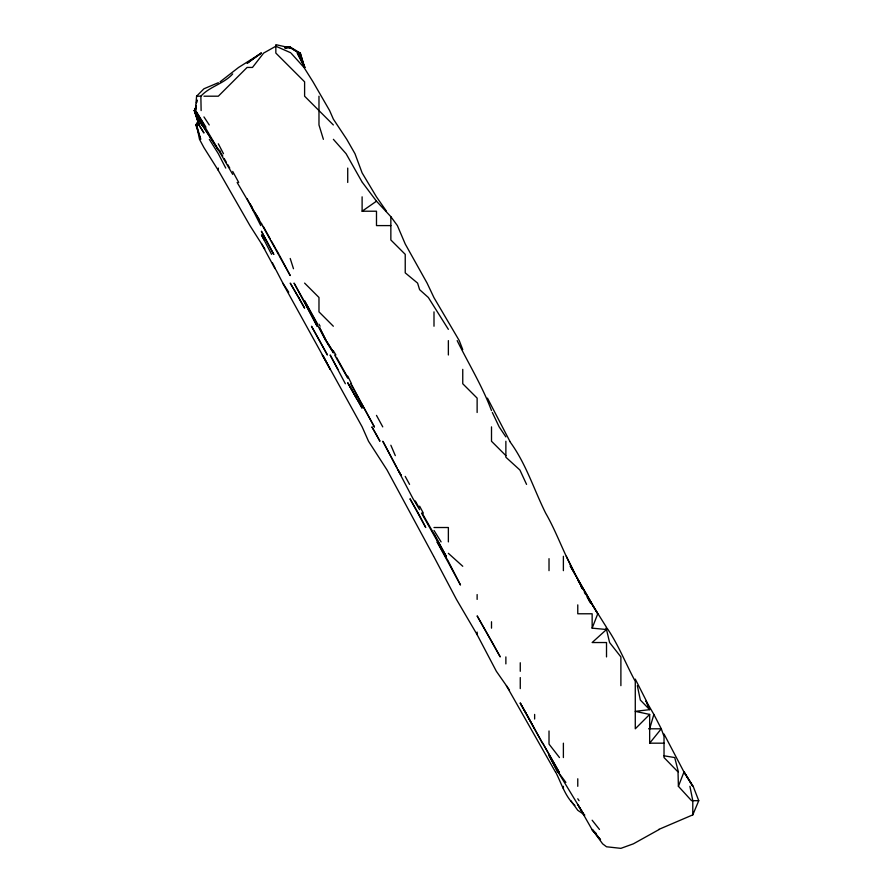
<?xml version="1.0" encoding="UTF-8"?>
<svg xmlns="http://www.w3.org/2000/svg" width="893" height="893" viewBox="0 0 893 893"><rect width="100%" height="100%" fill="white"/><g stroke="black" fill="none" stroke-linecap="round" stroke-linejoin="round"><path stroke-width="1.34" d="M218.327 82.703L203.961 88.764L196.594 96.198L195.366 110.576L232.705 174.358M195.958 106.658L195.366 110.576L203.961 124.953L195.187 110.576L196.047 105.352M196.549 102.74L196.951 100.116M196.471 102.74L196.906 100.116M197.063 124.953L198 121.035L197.666 124.953L198.436 121.035L198.726 124.953L195.813 124.953L200.691 139.33L196.583 124.953L199.496 139.33L203.961 147.635L218.327 170.44L249.94 225.594L264.841 248.98M196.025 107.964L195.12 110.576L195.947 107.964M646.219 701.217L653.877 714.422L649.658 728.8L648.999 728.8L661.289 728.8L664.024 736.502L664.024 757.554L678.021 771.932L678.401 786.309L691.573 800.686L698.75 800.686L693.158 786.309L683.938 771.932L664.024 734.013M195.991 106.658L194.54 110.576L195.846 108.176M620.892 685.668L620.892 656.913L609.595 642.536L606.514 629.52L592.148 628.159L597.763 613.781L570.203 565.861L592.148 604.461L577.771 579.992M678.401 786.309L684.005 771.932L692.789 786.309L684.005 771.932M658.744 829.441L692.789 814.874L698.75 800.686M195.757 108.176L194.428 110.576L198.849 124.953L203.961 132.979L199.128 124.953M195.813 124.953L197.844 121.56M195.634 111.77L201.751 124.953L194.428 110.576L199.262 124.953L194.25 110.576L195.868 108.41M201.126 110.576L200.869 96.198C209.464 86.576 223.819 83.83 232.705 73.929M664.024 743.177L649.658 743.177L661.289 728.8L653.877 714.422M635.28 679.115L645.918 700.045L649.658 709.645L635.28 711.353L649.658 714.422L635.28 728.8L635.28 681.381C625.714 663.722 618.503 644.846 607.061 628.159M220.102 81.821L238.587 67.444L261.47 53.067L247.093 63.325L260.968 53.067M362.111 196.84L362.111 211.217L376.489 201.193L390.855 216.686L397.385 225.594L405.232 244.001L427.088 283.103L433.998 297.693L459.259 340.613L462.753 349.665M659.246 829.441L633.405 843.818L620.892 848.35L606.514 846.776L602.619 843.818L592.148 829.441L600.509 839.71L591.97 829.441L577.771 804.515L584.201 815.063L558.036 771.932L565.894 782.424M284.99 47.842L290.214 47.072L300.271 53.067L304.602 67.444L297.291 53.067L304.602 67.031M290.214 47.072L284.99 47.775L290.214 47.072L290.214 47.943M304.602 67.198L299.401 53.067L304.602 67.444L298.63 53.067L300.271 53.067L304.513 67.444M196.594 96.198L200.869 96.198M203.961 96.198L218.327 96.198L247.093 67.444L252.473 67.444L263.647 53.067L275.837 46.224L290.214 52.542M194.25 110.576L195.69 110.576M362.111 211.217L376.489 211.217L376.489 225.594L390.855 225.594M433.998 527.517L448.364 527.517L448.364 541.895M509.602 441.254C525.91 463.177 533.679 489.029 545.656 513.14C556.306 531.625 563.226 551.952 573.473 570.649L580.606 585.027M284.99 47.061L290.214 47.418L298.999 53.067L304.602 67.042M284.99 47.374L290.214 47.898L275.837 44.65L275.837 53.067L304.602 81.821L304.602 96.198L333.346 124.953M664.024 755.802L674.717 757.554L678.401 771.932M290.214 47.619L298.999 53.067L304.602 67.444L298.63 53.067M584.815 815.063L577.771 810.297L570.828 800.686M462.753 566.274L448.364 553.325M574.88 805.397C565.113 796.679 561.451 783.25 555.602 771.932M505.873 455.631L491.507 441.254L491.507 426.876M304.602 283.103L318.98 297.481L318.98 311.858L333.346 326.235M290.984 53.067L303.977 67.444L313.008 81.821L329.617 110.576L333.346 119.104L346.763 139.33L354.979 153.708L362.111 172.885L376.444 196.84L386.457 211.217M333.39 139.33L346.093 153.708L362.111 182.072M509.49 690.088L496.363 671.29L477.13 634.677L456.457 599.404L433.998 556.875M592.148 820.22L599.46 829.441M362.413 182.462L376.489 201.193M549.016 744.092L559.476 757.554M577.771 798.766L579.077 800.686M505.873 436.9L499.165 426.876L492.333 412.499M203.961 116.927L209.241 124.953M288.74 292.212L282.835 283.103L275.837 269.653M261.47 223.842L237.136 182.462M606.514 627.344L589 599.404L597.763 613.781M209.342 139.33L218.327 153.708L225.75 168.085M254.862 212.4L259.26 219.466M433.998 530.442L441.097 541.895M333.346 352.902L325.733 340.613L304.602 300.807L317.484 323.835M205.937 127.163L196.371 111.714M333.346 350.793L335.902 354.99M419.621 509.68L413.057 498.763L382.829 441.254L396.927 467.698M433.362 532.864L422.166 513.14M509.847 441.254L487.444 398.122M526.133 713.295L520.262 703.182L542.497 743.177L520.262 703.014M221.375 153.708L222.77 156.108M224.165 158.507L226.253 162.102M229.747 168.085L227.648 164.491M448.364 329.35L428.339 297.481L419.621 289.678L417.589 283.103L405.232 272.867L405.232 254.349L390.855 239.971L390.855 216.686M334.641 354.99L347.723 378.219M356.486 398.122L347.723 382.695L362.111 408.146L357.111 399.238M304.602 301.867L294.054 283.103L317.149 326.235L304.602 301.867L310.038 311.858M421.541 513.14L445.841 556.272M275.837 248.913L278.951 254.349M282.69 283.103L362.111 426.787L368.519 441.254L387.06 470.008L433.663 556.272M588.967 600.531L590.273 602.775M398.133 470.008L401.359 475.723L398.166 470.008M584.357 592.215L585.708 594.615M587.058 597.015L588.409 599.404M271.427 241.088L275.211 247.796M336.549 357.39L347.723 377.426M318.98 324.204L320.107 326.235M348.337 383.744L356.363 398.122M415.323 500.973L419.007 507.604M322.25 354.99L330.231 369.367M263.535 226.789L270.144 238.777M555.413 771.932L506.387 685.668M376.489 415.39L382.751 426.876M275.011 268.726L261.47 243.599M350.592 383.744L362.111 404.585L351.786 384.95M232.705 171.434L238.71 182.462M405.232 476.404L409.563 484.386M419.621 506.197L423.349 513.14M262.419 225.594L290.214 275.569L279.565 255.543M526.792 714.422L534.461 728.8M250.933 205.234L252.217 207.634M261.47 223.473L262.598 225.594M260.734 225.594L247.093 198.581M337.956 369.367L330.142 354.99L345.357 383.744M264.127 239.971L261.47 234.904L271.572 254.349M218.327 143.806L223.484 153.708M219.566 150.102L220.805 152.502M323.433 356.195L330.198 369.367M326.168 340.613L319.571 327.586L326.135 340.613M347.723 376.12L351.529 383.744M566.318 556.272L573.44 570.649M272.387 262.732L275.368 268.726M457.171 340.613C468.658 363.942 482.376 386.2 491.507 410.624M526.557 484.386L519.893 470.008L505.873 457.227L505.873 441.254M646.041 701.251L649.658 709.645L640.337 700.045L637.334 685.668M390.855 445.227L395.309 455.631M605.967 628.159L606.514 629.52L592.148 642.536L606.514 642.536L606.514 656.913M290.214 258.479L293.484 268.726M323.389 139.33L318.98 124.953L318.98 96.198M689.909 786.309L692.789 800.686L692.789 814.874M649.658 714.422L649.658 743.177M592.148 628.159L592.148 613.781L577.771 613.781L577.771 604.874M577.771 778.774L577.771 786.309M563.383 556.272L563.383 570.649M563.383 743.177L563.383 757.554M563.383 786.309L563.383 788.631M549.016 558.672L549.016 570.649M549.016 730.976L549.016 743.177M534.639 714.422L534.639 719.021M520.262 662.751L520.262 671.29M520.262 677.575L520.262 688.592M505.873 656.913L505.873 663.901M491.507 621.751L491.507 628.159M477.13 412.499L477.13 398.122L462.753 383.744L462.753 369.367M477.13 594.548L477.13 599.404M477.13 632.077L477.13 634.677M448.364 340.613L448.364 354.99M433.998 311.858L433.998 326.235M347.723 168.085L347.723 182.462M218.327 168.085L218.327 170.44M595.977 833.437L592.148 829.664L595.977 833.392M203.961 127.398L202.097 124.953L218.327 149.935L203.961 127.398M333.346 352.099L326.86 341.762L333.346 352.099M492.311 642.536L477.13 615.88L500.236 656.913L492.311 642.536M298.72 297.481L290.225 283.103L304.602 308.152L298.72 297.481M319.527 340.613L311.49 326.235L327.396 354.99L319.527 340.613M448.364 561.407L437.09 541.895L460.487 585.027L448.364 561.407M559.029 771.932L542.721 743.177L559.029 771.932M418.248 513.14L409.987 498.763L425.727 527.517L418.248 513.14M550.2 757.554L549.016 755.489L557.723 771.932L550.2 757.554M376.489 434.902L371.923 426.876L379.938 441.254L376.489 434.902M446.199 556.272L433.998 533.936L446.199 556.272M582.325 588.621L580.975 586.221L582.314 588.621M374.346 426.876L362.111 404.473L374.346 426.876M273.738 254.349L261.47 231.354L273.738 254.349M253.679 211.217L250.085 204.039L253.679 211.217"/></g></svg>
